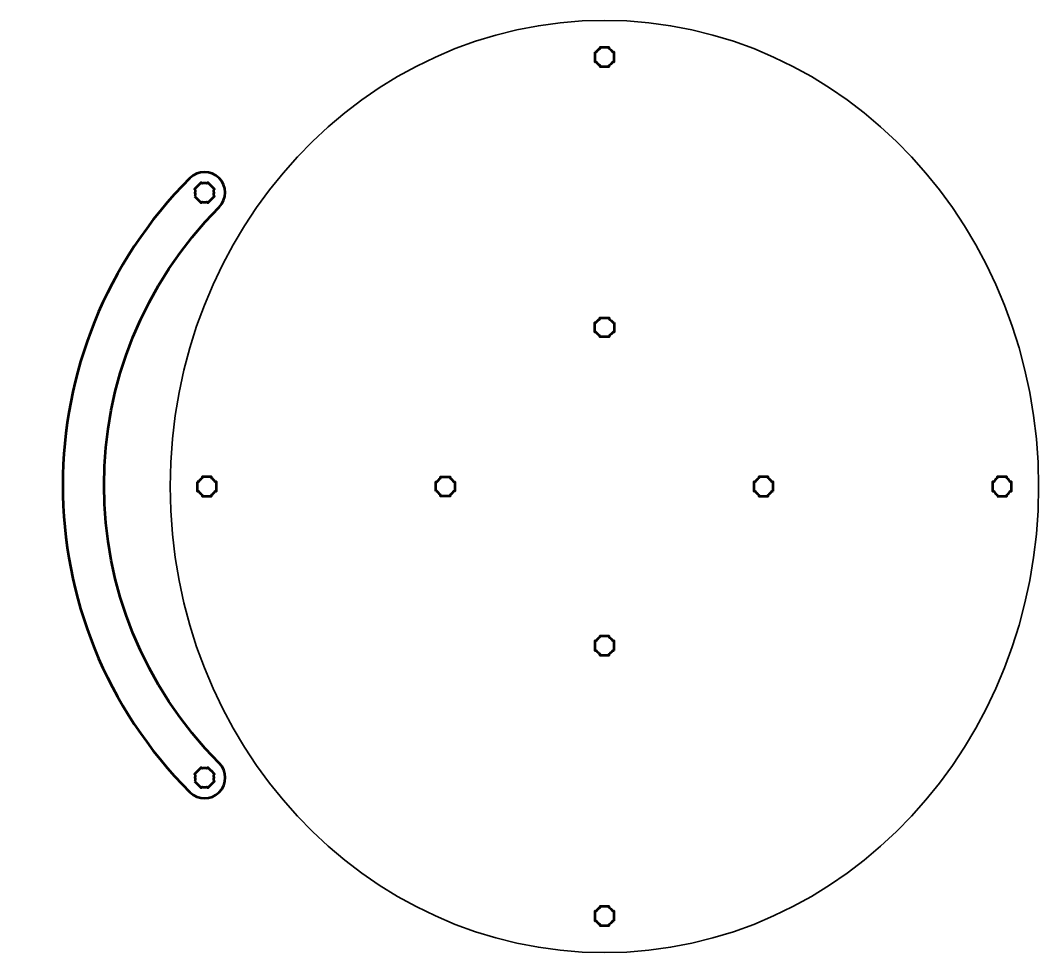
# Model space of a CAD drawing. Header units: centimetres. Extents: x -215 to 208, y -170 to 139.
# Drawn here: x 101.64 to 133.65, y -118.65 to -89.35 of the extents above; entities that cross this region are included whole.
import ezdxf

# ---------------------------------------------------------------- set-up
doc = ezdxf.new("R2010")
doc.units = ezdxf.units.CM
doc.header["$MEASUREMENT"] = 0
doc.layers.add('Layer 1', color=7, linetype='Continuous')

msp = doc.modelspace()

# ---------------------------------------------------------------- linework, layer by layer
at = {"layer": 'Layer 1', "color": 250, "lineweight": 35}
msp.add_ellipse((120, -104), major_axis=(0, 14.65), ratio=0.93174061, dxfattribs=at)
at = {"layer": 'Layer 1', "color": 250, "lineweight": 53}
for points, knots in [([(119.69995, -90.34998), (119.69995, -90.34998), (119.74015, -90.34998), (119.74015, -90.34998), (119.74015, -90.34998), (119.76648, -90.30446), (119.80444, -90.26653), (119.84995, -90.2402), (119.84995, -90.2402), (119.84995, -90.2402), (119.84995, -90.19998), (119.84995, -90.19998), (119.84995, -90.19998), (119.84995, -90.19998), (120.14995, -90.19998), (120.14995, -90.19998), (120.14995, -90.19998), (120.14995, -90.19998), (120.14995, -90.24017), (120.14995, -90.24017), (120.14995, -90.24017), (120.19548, -90.2665), (120.23347, -90.30445), (120.25983, -90.34998), (120.25983, -90.34998), (120.25983, -90.34998), (120.29995, -90.34998), (120.29995, -90.34998), (120.29995, -90.34998), (120.29995, -90.34998), (120.29995, -90.4954), (120.29995, -90.4954), (120.29995, -90.4954), (120.29995, -90.4954), (120.30001, -90.50005), (120.30001, -90.50005), (120.30001, -90.50005), (120.30001, -90.50005), (120.29995, -90.50469), (120.29995, -90.50469), (120.29995, -90.50469), (120.29995, -90.50469), (120.29995, -90.64998), (120.29995, -90.64998), (120.29995, -90.64998), (120.29995, -90.64998), (120.25988, -90.64998), (120.25988, -90.64998), (120.25988, -90.64998), (120.23353, -90.69555), (120.19553, -90.73356), (120.14995, -90.75992), (120.14995, -90.75992), (120.14995, -90.75992), (120.14995, -90.79998), (120.14995, -90.79998), (120.14995, -90.79998), (120.14995, -90.79998), (120.00667, -90.79998), (120.00667, -90.79998), (120.00667, -90.79998), (120.00667, -90.79998), (120, -90.80006), (120, -90.80006), (120, -90.80006), (120, -90.80006), (119.99332, -90.79998), (119.99332, -90.79998), (119.99332, -90.79998), (119.99332, -90.79998), (119.84995, -90.79998), (119.84995, -90.79998), (119.84995, -90.79998), (119.84995, -90.79998), (119.84995, -90.75988), (119.84995, -90.75988), (119.84995, -90.75988), (119.80441, -90.73352), (119.76643, -90.69553), (119.7401, -90.64998), (119.7401, -90.64998), (119.7401, -90.64998), (119.69995, -90.64998), (119.69995, -90.64998), (119.69995, -90.64998), (119.69995, -90.64998), (119.69995, -90.34998), (119.69995, -90.34998)], [0, 0, 0, 0, 0.04545455, 0.04545455, 0.04545455, 0.04545455, 0.09090909, 0.09090909, 0.09090909, 0.09090909, 0.13636364, 0.13636364, 0.13636364, 0.13636364, 0.18181818, 0.18181818, 0.18181818, 0.18181818, 0.22727273, 0.22727273, 0.22727273, 0.22727273, 0.27272727, 0.27272727, 0.27272727, 0.27272727, 0.31818182, 0.31818182, 0.31818182, 0.31818182, 0.36363636, 0.36363636, 0.36363636, 0.36363636, 0.40909091, 0.40909091, 0.40909091, 0.40909091, 0.45454545, 0.45454545, 0.45454545, 0.45454545, 0.5, 0.5, 0.5, 0.5, 0.54545455, 0.54545455, 0.54545455, 0.54545455, 0.59090909, 0.59090909, 0.59090909, 0.59090909, 0.63636364, 0.63636364, 0.63636364, 0.63636364, 0.68181818, 0.68181818, 0.68181818, 0.68181818, 0.72727273, 0.72727273, 0.72727273, 0.72727273, 0.77272727, 0.77272727, 0.77272727, 0.77272727, 0.81818182, 0.81818182, 0.81818182, 0.81818182, 0.86363636, 0.86363636, 0.86363636, 0.86363636, 0.90909091, 0.90909091, 0.90909091, 0.90909091, 0.95454545, 0.95454545, 0.95454545, 0.95454545, 1, 1, 1, 1]), ([(107.88544, -112.69059), (108.13916, -112.94432), (108.13916, -113.35597), (107.88537, -113.60977), (107.88537, -113.60977), (107.63563, -113.8595), (107.23305, -113.86349), (106.96622, -113.60968), (106.96622, -113.60968), (101.63645, -108.28009), (101.63645, -99.63557), (106.9662, -94.30584), (106.9662, -94.30584), (107.21994, -94.05211), (107.63159, -94.05211), (107.88538, -94.30591), (107.88538, -94.30591), (108.13512, -94.55564), (108.13911, -94.95823), (107.88529, -95.22507), (107.88529, -95.22507), (103.06329, -100.04721), (103.06329, -107.86845), (107.88544, -112.69059)], [0, 0, 0, 0, 0.16666667, 0.16666667, 0.16666667, 0.16666667, 0.33333333, 0.33333333, 0.33333333, 0.33333333, 0.5, 0.5, 0.5, 0.5, 0.66666667, 0.66666667, 0.66666667, 0.66666667, 0.83333333, 0.83333333, 0.83333333, 0.83333333, 1, 1, 1, 1]), ([(107.10757, -94.87151), (107.10757, -94.87151), (107.13599, -94.84308), (107.13599, -94.84308), (107.13599, -94.84308), (107.12242, -94.79228), (107.12245, -94.73861), (107.13601, -94.68782), (107.13601, -94.68782), (107.13601, -94.68782), (107.10757, -94.65938), (107.10757, -94.65938), (107.10757, -94.65938), (107.10757, -94.65938), (107.3197, -94.44724), (107.3197, -94.44724), (107.3197, -94.44724), (107.3197, -94.44724), (107.34812, -94.47566), (107.34812, -94.47566), (107.34812, -94.47566), (107.39893, -94.46209), (107.45263, -94.46206), (107.50346, -94.47561), (107.50346, -94.47561), (107.50346, -94.47561), (107.53183, -94.44724), (107.53183, -94.44724), (107.53183, -94.44724), (107.53183, -94.44724), (107.63466, -94.55007), (107.63466, -94.55007), (107.63466, -94.55007), (107.63466, -94.55007), (107.63799, -94.55332), (107.63799, -94.55332), (107.63799, -94.55332), (107.63799, -94.55332), (107.64123, -94.55664), (107.64123, -94.55664), (107.64123, -94.55664), (107.64123, -94.55664), (107.74396, -94.65938), (107.74396, -94.65938), (107.74396, -94.65938), (107.74396, -94.65938), (107.71563, -94.68771), (107.71563, -94.68771), (107.71563, -94.68771), (107.72922, -94.73856), (107.72923, -94.79231), (107.71564, -94.84318), (107.71564, -94.84318), (107.71564, -94.84318), (107.74396, -94.87151), (107.74396, -94.87151), (107.74396, -94.87151), (107.74396, -94.87151), (107.64265, -94.97282), (107.64265, -94.97282), (107.64265, -94.97282), (107.64265, -94.97282), (107.63799, -94.97759), (107.63799, -94.97759), (107.63799, -94.97759), (107.63799, -94.97759), (107.63321, -94.98226), (107.63321, -94.98226), (107.63321, -94.98226), (107.63321, -94.98226), (107.53183, -95.08364), (107.53183, -95.08364), (107.53183, -95.08364), (107.53183, -95.08364), (107.50348, -95.05528), (107.50348, -95.05528), (107.50348, -95.05528), (107.45264, -95.06885), (107.39892, -95.06884), (107.34809, -95.05525), (107.34809, -95.05525), (107.34809, -95.05525), (107.3197, -95.08364), (107.3197, -95.08364), (107.3197, -95.08364), (107.3197, -95.08364), (107.10757, -94.87151), (107.10757, -94.87151)], [0, 0, 0, 0, 0.04545455, 0.04545455, 0.04545455, 0.04545455, 0.09090909, 0.09090909, 0.09090909, 0.09090909, 0.13636364, 0.13636364, 0.13636364, 0.13636364, 0.18181818, 0.18181818, 0.18181818, 0.18181818, 0.22727273, 0.22727273, 0.22727273, 0.22727273, 0.27272727, 0.27272727, 0.27272727, 0.27272727, 0.31818182, 0.31818182, 0.31818182, 0.31818182, 0.36363636, 0.36363636, 0.36363636, 0.36363636, 0.40909091, 0.40909091, 0.40909091, 0.40909091, 0.45454545, 0.45454545, 0.45454545, 0.45454545, 0.5, 0.5, 0.5, 0.5, 0.54545455, 0.54545455, 0.54545455, 0.54545455, 0.59090909, 0.59090909, 0.59090909, 0.59090909, 0.63636364, 0.63636364, 0.63636364, 0.63636364, 0.68181818, 0.68181818, 0.68181818, 0.68181818, 0.72727273, 0.72727273, 0.72727273, 0.72727273, 0.77272727, 0.77272727, 0.77272727, 0.77272727, 0.81818182, 0.81818182, 0.81818182, 0.81818182, 0.86363636, 0.86363636, 0.86363636, 0.86363636, 0.90909091, 0.90909091, 0.90909091, 0.90909091, 0.95454545, 0.95454545, 0.95454545, 0.95454545, 1, 1, 1, 1]), ([(120.30013, -98.84989), (120.30013, -98.84989), (120.25993, -98.84989), (120.25993, -98.84989), (120.25993, -98.84989), (120.2336, -98.80437), (120.19564, -98.76644), (120.15013, -98.74011), (120.15013, -98.74011), (120.15013, -98.74011), (120.15013, -98.69989), (120.15013, -98.69989), (120.15013, -98.69989), (120.15013, -98.69989), (119.85013, -98.69989), (119.85013, -98.69989), (119.85013, -98.69989), (119.85013, -98.69989), (119.85013, -98.74008), (119.85013, -98.74008), (119.85013, -98.74008), (119.8046, -98.76641), (119.76661, -98.80436), (119.74025, -98.84989), (119.74025, -98.84989), (119.74025, -98.84989), (119.70013, -98.84989), (119.70013, -98.84989), (119.70013, -98.84989), (119.70013, -98.84989), (119.70013, -98.99531), (119.70013, -98.99531), (119.70013, -98.99531), (119.70013, -98.99531), (119.70007, -98.99996), (119.70007, -98.99996), (119.70007, -98.99996), (119.70007, -98.99996), (119.70013, -99.0046), (119.70013, -99.0046), (119.70013, -99.0046), (119.70013, -99.0046), (119.70013, -99.14989), (119.70013, -99.14989), (119.70013, -99.14989), (119.70013, -99.14989), (119.7402, -99.14989), (119.7402, -99.14989), (119.7402, -99.14989), (119.76655, -99.19546), (119.80455, -99.23347), (119.85013, -99.25983), (119.85013, -99.25983), (119.85013, -99.25983), (119.85013, -99.29989), (119.85013, -99.29989), (119.85013, -99.29989), (119.85013, -99.29989), (119.99341, -99.29989), (119.99341, -99.29989), (119.99341, -99.29989), (119.99341, -99.29989), (120.00008, -99.29997), (120.00008, -99.29997), (120.00008, -99.29997), (120.00008, -99.29997), (120.00676, -99.29989), (120.00676, -99.29989), (120.00676, -99.29989), (120.00676, -99.29989), (120.15013, -99.29989), (120.15013, -99.29989), (120.15013, -99.29989), (120.15013, -99.29989), (120.15013, -99.25979), (120.15013, -99.25979), (120.15013, -99.25979), (120.19567, -99.23343), (120.23365, -99.19544), (120.25998, -99.14989), (120.25998, -99.14989), (120.25998, -99.14989), (120.30013, -99.14989), (120.30013, -99.14989), (120.30013, -99.14989), (120.30013, -99.14989), (120.30013, -98.84989), (120.30013, -98.84989)], [0, 0, 0, 0, 0.04545455, 0.04545455, 0.04545455, 0.04545455, 0.09090909, 0.09090909, 0.09090909, 0.09090909, 0.13636364, 0.13636364, 0.13636364, 0.13636364, 0.18181818, 0.18181818, 0.18181818, 0.18181818, 0.22727273, 0.22727273, 0.22727273, 0.22727273, 0.27272727, 0.27272727, 0.27272727, 0.27272727, 0.31818182, 0.31818182, 0.31818182, 0.31818182, 0.36363636, 0.36363636, 0.36363636, 0.36363636, 0.40909091, 0.40909091, 0.40909091, 0.40909091, 0.45454545, 0.45454545, 0.45454545, 0.45454545, 0.5, 0.5, 0.5, 0.5, 0.54545455, 0.54545455, 0.54545455, 0.54545455, 0.59090909, 0.59090909, 0.59090909, 0.59090909, 0.63636364, 0.63636364, 0.63636364, 0.63636364, 0.68181818, 0.68181818, 0.68181818, 0.68181818, 0.72727273, 0.72727273, 0.72727273, 0.72727273, 0.77272727, 0.77272727, 0.77272727, 0.77272727, 0.81818182, 0.81818182, 0.81818182, 0.81818182, 0.86363636, 0.86363636, 0.86363636, 0.86363636, 0.90909091, 0.90909091, 0.90909091, 0.90909091, 0.95454545, 0.95454545, 0.95454545, 0.95454545, 1, 1, 1, 1]), ([(107.19995, -103.84998), (107.19995, -103.84998), (107.24015, -103.84998), (107.24015, -103.84998), (107.24015, -103.84998), (107.26648, -103.80446), (107.30444, -103.76653), (107.34995, -103.7402), (107.34995, -103.7402), (107.34995, -103.7402), (107.34995, -103.69998), (107.34995, -103.69998), (107.34995, -103.69998), (107.34995, -103.69998), (107.64995, -103.69998), (107.64995, -103.69998), (107.64995, -103.69998), (107.64995, -103.69998), (107.64995, -103.74017), (107.64995, -103.74017), (107.64995, -103.74017), (107.69548, -103.7665), (107.73347, -103.80445), (107.75983, -103.84998), (107.75983, -103.84998), (107.75983, -103.84998), (107.79995, -103.84998), (107.79995, -103.84998), (107.79995, -103.84998), (107.79995, -103.84998), (107.79995, -103.9954), (107.79995, -103.9954), (107.79995, -103.9954), (107.79995, -103.9954), (107.80001, -104.00005), (107.80001, -104.00005), (107.80001, -104.00005), (107.80001, -104.00005), (107.79995, -104.00469), (107.79995, -104.00469), (107.79995, -104.00469), (107.79995, -104.00469), (107.79995, -104.14998), (107.79995, -104.14998), (107.79995, -104.14998), (107.79995, -104.14998), (107.75988, -104.14998), (107.75988, -104.14998), (107.75988, -104.14998), (107.73353, -104.19555), (107.69553, -104.23356), (107.64995, -104.25992), (107.64995, -104.25992), (107.64995, -104.25992), (107.64995, -104.29998), (107.64995, -104.29998), (107.64995, -104.29998), (107.64995, -104.29998), (107.50667, -104.29998), (107.50667, -104.29998), (107.50667, -104.29998), (107.50667, -104.29998), (107.5, -104.30006), (107.5, -104.30006), (107.5, -104.30006), (107.5, -104.30006), (107.49332, -104.29998), (107.49332, -104.29998), (107.49332, -104.29998), (107.49332, -104.29998), (107.34995, -104.29998), (107.34995, -104.29998), (107.34995, -104.29998), (107.34995, -104.29998), (107.34995, -104.25988), (107.34995, -104.25988), (107.34995, -104.25988), (107.30441, -104.23352), (107.26643, -104.19553), (107.2401, -104.14998), (107.2401, -104.14998), (107.2401, -104.14998), (107.19995, -104.14998), (107.19995, -104.14998), (107.19995, -104.14998), (107.19995, -104.14998), (107.19995, -103.84998), (107.19995, -103.84998)], [0, 0, 0, 0, 0.04545455, 0.04545455, 0.04545455, 0.04545455, 0.09090909, 0.09090909, 0.09090909, 0.09090909, 0.13636364, 0.13636364, 0.13636364, 0.13636364, 0.18181818, 0.18181818, 0.18181818, 0.18181818, 0.22727273, 0.22727273, 0.22727273, 0.22727273, 0.27272727, 0.27272727, 0.27272727, 0.27272727, 0.31818182, 0.31818182, 0.31818182, 0.31818182, 0.36363636, 0.36363636, 0.36363636, 0.36363636, 0.40909091, 0.40909091, 0.40909091, 0.40909091, 0.45454545, 0.45454545, 0.45454545, 0.45454545, 0.5, 0.5, 0.5, 0.5, 0.54545455, 0.54545455, 0.54545455, 0.54545455, 0.59090909, 0.59090909, 0.59090909, 0.59090909, 0.63636364, 0.63636364, 0.63636364, 0.63636364, 0.68181818, 0.68181818, 0.68181818, 0.68181818, 0.72727273, 0.72727273, 0.72727273, 0.72727273, 0.77272727, 0.77272727, 0.77272727, 0.77272727, 0.81818182, 0.81818182, 0.81818182, 0.81818182, 0.86363636, 0.86363636, 0.86363636, 0.86363636, 0.90909091, 0.90909091, 0.90909091, 0.90909091, 0.95454545, 0.95454545, 0.95454545, 0.95454545, 1, 1, 1, 1]), ([(114.70004, -104.1499), (114.70004, -104.1499), (114.74024, -104.1499), (114.74024, -104.1499), (114.74024, -104.1499), (114.76657, -104.19542), (114.80453, -104.23335), (114.85004, -104.25968), (114.85004, -104.25968), (114.85004, -104.25968), (114.85004, -104.2999), (114.85004, -104.2999), (114.85004, -104.2999), (114.85004, -104.2999), (115.15004, -104.2999), (115.15004, -104.2999), (115.15004, -104.2999), (115.15004, -104.2999), (115.15004, -104.25971), (115.15004, -104.25971), (115.15004, -104.25971), (115.19557, -104.23338), (115.23356, -104.19543), (115.25992, -104.1499), (115.25992, -104.1499), (115.25992, -104.1499), (115.30004, -104.1499), (115.30004, -104.1499), (115.30004, -104.1499), (115.30004, -104.1499), (115.30004, -104.00448), (115.30004, -104.00448), (115.30004, -104.00448), (115.30004, -104.00448), (115.3001, -103.99983), (115.3001, -103.99983), (115.3001, -103.99983), (115.3001, -103.99983), (115.30004, -103.99519), (115.30004, -103.99519), (115.30004, -103.99519), (115.30004, -103.99519), (115.30004, -103.8499), (115.30004, -103.8499), (115.30004, -103.8499), (115.30004, -103.8499), (115.25997, -103.8499), (115.25997, -103.8499), (115.25997, -103.8499), (115.23362, -103.80433), (115.19562, -103.76632), (115.15004, -103.73996), (115.15004, -103.73996), (115.15004, -103.73996), (115.15004, -103.6999), (115.15004, -103.6999), (115.15004, -103.6999), (115.15004, -103.6999), (115.00676, -103.6999), (115.00676, -103.6999), (115.00676, -103.6999), (115.00676, -103.6999), (115.00009, -103.69982), (115.00009, -103.69982), (115.00009, -103.69982), (115.00009, -103.69982), (114.99341, -103.6999), (114.99341, -103.6999), (114.99341, -103.6999), (114.99341, -103.6999), (114.85004, -103.6999), (114.85004, -103.6999), (114.85004, -103.6999), (114.85004, -103.6999), (114.85004, -103.74), (114.85004, -103.74), (114.85004, -103.74), (114.8045, -103.76636), (114.76652, -103.80435), (114.74019, -103.8499), (114.74019, -103.8499), (114.74019, -103.8499), (114.70004, -103.8499), (114.70004, -103.8499), (114.70004, -103.8499), (114.70004, -103.8499), (114.70004, -104.1499), (114.70004, -104.1499)], [0, 0, 0, 0, 0.04545455, 0.04545455, 0.04545455, 0.04545455, 0.09090909, 0.09090909, 0.09090909, 0.09090909, 0.13636364, 0.13636364, 0.13636364, 0.13636364, 0.18181818, 0.18181818, 0.18181818, 0.18181818, 0.22727273, 0.22727273, 0.22727273, 0.22727273, 0.27272727, 0.27272727, 0.27272727, 0.27272727, 0.31818182, 0.31818182, 0.31818182, 0.31818182, 0.36363636, 0.36363636, 0.36363636, 0.36363636, 0.40909091, 0.40909091, 0.40909091, 0.40909091, 0.45454545, 0.45454545, 0.45454545, 0.45454545, 0.5, 0.5, 0.5, 0.5, 0.54545455, 0.54545455, 0.54545455, 0.54545455, 0.59090909, 0.59090909, 0.59090909, 0.59090909, 0.63636364, 0.63636364, 0.63636364, 0.63636364, 0.68181818, 0.68181818, 0.68181818, 0.68181818, 0.72727273, 0.72727273, 0.72727273, 0.72727273, 0.77272727, 0.77272727, 0.77272727, 0.77272727, 0.81818182, 0.81818182, 0.81818182, 0.81818182, 0.86363636, 0.86363636, 0.86363636, 0.86363636, 0.90909091, 0.90909091, 0.90909091, 0.90909091, 0.95454545, 0.95454545, 0.95454545, 0.95454545, 1, 1, 1, 1]), ([(125.30012, -104.1499), (125.30012, -104.1499), (125.25992, -104.1499), (125.25992, -104.1499), (125.25992, -104.1499), (125.23359, -104.19542), (125.19563, -104.23335), (125.15012, -104.25968), (125.15012, -104.25968), (125.15012, -104.25968), (125.15012, -104.2999), (125.15012, -104.2999), (125.15012, -104.2999), (125.15012, -104.2999), (124.85012, -104.2999), (124.85012, -104.2999), (124.85012, -104.2999), (124.85012, -104.2999), (124.85012, -104.25971), (124.85012, -104.25971), (124.85012, -104.25971), (124.80459, -104.23338), (124.7666, -104.19543), (124.74024, -104.1499), (124.74024, -104.1499), (124.74024, -104.1499), (124.70012, -104.1499), (124.70012, -104.1499), (124.70012, -104.1499), (124.70012, -104.1499), (124.70012, -104.00448), (124.70012, -104.00448), (124.70012, -104.00448), (124.70012, -104.00448), (124.70006, -103.99983), (124.70006, -103.99983), (124.70006, -103.99983), (124.70006, -103.99983), (124.70012, -103.99519), (124.70012, -103.99519), (124.70012, -103.99519), (124.70012, -103.99519), (124.70012, -103.8499), (124.70012, -103.8499), (124.70012, -103.8499), (124.70012, -103.8499), (124.74019, -103.8499), (124.74019, -103.8499), (124.74019, -103.8499), (124.76654, -103.80433), (124.80454, -103.76632), (124.85012, -103.73996), (124.85012, -103.73996), (124.85012, -103.73996), (124.85012, -103.6999), (124.85012, -103.6999), (124.85012, -103.6999), (124.85012, -103.6999), (124.9934, -103.6999), (124.9934, -103.6999), (124.9934, -103.6999), (124.9934, -103.6999), (125.00007, -103.69982), (125.00007, -103.69982), (125.00007, -103.69982), (125.00007, -103.69982), (125.00675, -103.6999), (125.00675, -103.6999), (125.00675, -103.6999), (125.00675, -103.6999), (125.15012, -103.6999), (125.15012, -103.6999), (125.15012, -103.6999), (125.15012, -103.6999), (125.15012, -103.74), (125.15012, -103.74), (125.15012, -103.74), (125.19566, -103.76636), (125.23364, -103.80435), (125.25997, -103.8499), (125.25997, -103.8499), (125.25997, -103.8499), (125.30012, -103.8499), (125.30012, -103.8499), (125.30012, -103.8499), (125.30012, -103.8499), (125.30012, -104.1499), (125.30012, -104.1499)], [0, 0, 0, 0, 0.04545455, 0.04545455, 0.04545455, 0.04545455, 0.09090909, 0.09090909, 0.09090909, 0.09090909, 0.13636364, 0.13636364, 0.13636364, 0.13636364, 0.18181818, 0.18181818, 0.18181818, 0.18181818, 0.22727273, 0.22727273, 0.22727273, 0.22727273, 0.27272727, 0.27272727, 0.27272727, 0.27272727, 0.31818182, 0.31818182, 0.31818182, 0.31818182, 0.36363636, 0.36363636, 0.36363636, 0.36363636, 0.40909091, 0.40909091, 0.40909091, 0.40909091, 0.45454545, 0.45454545, 0.45454545, 0.45454545, 0.5, 0.5, 0.5, 0.5, 0.54545455, 0.54545455, 0.54545455, 0.54545455, 0.59090909, 0.59090909, 0.59090909, 0.59090909, 0.63636364, 0.63636364, 0.63636364, 0.63636364, 0.68181818, 0.68181818, 0.68181818, 0.68181818, 0.72727273, 0.72727273, 0.72727273, 0.72727273, 0.77272727, 0.77272727, 0.77272727, 0.77272727, 0.81818182, 0.81818182, 0.81818182, 0.81818182, 0.86363636, 0.86363636, 0.86363636, 0.86363636, 0.90909091, 0.90909091, 0.90909091, 0.90909091, 0.95454545, 0.95454545, 0.95454545, 0.95454545, 1, 1, 1, 1]), ([(120.30013, -109.14989), (120.30013, -109.14989), (120.25993, -109.14989), (120.25993, -109.14989), (120.25993, -109.14989), (120.2336, -109.19541), (120.19564, -109.23334), (120.15013, -109.25967), (120.15013, -109.25967), (120.15013, -109.25967), (120.15013, -109.29989), (120.15013, -109.29989), (120.15013, -109.29989), (120.15013, -109.29989), (119.85013, -109.29989), (119.85013, -109.29989), (119.85013, -109.29989), (119.85013, -109.29989), (119.85013, -109.2597), (119.85013, -109.2597), (119.85013, -109.2597), (119.8046, -109.23337), (119.76661, -109.19542), (119.74025, -109.14989), (119.74025, -109.14989), (119.74025, -109.14989), (119.70013, -109.14989), (119.70013, -109.14989), (119.70013, -109.14989), (119.70013, -109.14989), (119.70013, -109.00447), (119.70013, -109.00447), (119.70013, -109.00447), (119.70013, -109.00447), (119.70007, -108.99982), (119.70007, -108.99982), (119.70007, -108.99982), (119.70007, -108.99982), (119.70013, -108.99518), (119.70013, -108.99518), (119.70013, -108.99518), (119.70013, -108.99518), (119.70013, -108.84989), (119.70013, -108.84989), (119.70013, -108.84989), (119.70013, -108.84989), (119.7402, -108.84989), (119.7402, -108.84989), (119.7402, -108.84989), (119.76655, -108.80432), (119.80455, -108.76631), (119.85013, -108.73995), (119.85013, -108.73995), (119.85013, -108.73995), (119.85013, -108.69989), (119.85013, -108.69989), (119.85013, -108.69989), (119.85013, -108.69989), (119.99341, -108.69989), (119.99341, -108.69989), (119.99341, -108.69989), (119.99341, -108.69989), (120.00008, -108.69981), (120.00008, -108.69981), (120.00008, -108.69981), (120.00008, -108.69981), (120.00676, -108.69989), (120.00676, -108.69989), (120.00676, -108.69989), (120.00676, -108.69989), (120.15013, -108.69989), (120.15013, -108.69989), (120.15013, -108.69989), (120.15013, -108.69989), (120.15013, -108.73999), (120.15013, -108.73999), (120.15013, -108.73999), (120.19567, -108.76635), (120.23365, -108.80434), (120.25998, -108.84989), (120.25998, -108.84989), (120.25998, -108.84989), (120.30013, -108.84989), (120.30013, -108.84989), (120.30013, -108.84989), (120.30013, -108.84989), (120.30013, -109.14989), (120.30013, -109.14989)], [0, 0, 0, 0, 0.04545455, 0.04545455, 0.04545455, 0.04545455, 0.09090909, 0.09090909, 0.09090909, 0.09090909, 0.13636364, 0.13636364, 0.13636364, 0.13636364, 0.18181818, 0.18181818, 0.18181818, 0.18181818, 0.22727273, 0.22727273, 0.22727273, 0.22727273, 0.27272727, 0.27272727, 0.27272727, 0.27272727, 0.31818182, 0.31818182, 0.31818182, 0.31818182, 0.36363636, 0.36363636, 0.36363636, 0.36363636, 0.40909091, 0.40909091, 0.40909091, 0.40909091, 0.45454545, 0.45454545, 0.45454545, 0.45454545, 0.5, 0.5, 0.5, 0.5, 0.54545455, 0.54545455, 0.54545455, 0.54545455, 0.59090909, 0.59090909, 0.59090909, 0.59090909, 0.63636364, 0.63636364, 0.63636364, 0.63636364, 0.68181818, 0.68181818, 0.68181818, 0.68181818, 0.72727273, 0.72727273, 0.72727273, 0.72727273, 0.77272727, 0.77272727, 0.77272727, 0.77272727, 0.81818182, 0.81818182, 0.81818182, 0.81818182, 0.86363636, 0.86363636, 0.86363636, 0.86363636, 0.90909091, 0.90909091, 0.90909091, 0.90909091, 0.95454545, 0.95454545, 0.95454545, 0.95454545, 1, 1, 1, 1]), ([(107.10757, -113.25627), (107.10757, -113.25627), (107.13599, -113.22784), (107.13599, -113.22784), (107.13599, -113.22784), (107.12242, -113.17704), (107.12245, -113.12338), (107.13601, -113.07258), (107.13601, -113.07258), (107.13601, -113.07258), (107.10757, -113.04414), (107.10757, -113.04414), (107.10757, -113.04414), (107.10757, -113.04414), (107.3197, -112.83201), (107.3197, -112.83201), (107.3197, -112.83201), (107.3197, -112.83201), (107.34812, -112.86043), (107.34812, -112.86043), (107.34812, -112.86043), (107.39893, -112.84685), (107.45263, -112.84682), (107.50346, -112.86038), (107.50346, -112.86038), (107.50346, -112.86038), (107.53183, -112.83201), (107.53183, -112.83201), (107.53183, -112.83201), (107.53183, -112.83201), (107.63466, -112.93483), (107.63466, -112.93483), (107.63466, -112.93483), (107.63466, -112.93483), (107.63799, -112.93808), (107.63799, -112.93808), (107.63799, -112.93808), (107.63799, -112.93808), (107.64123, -112.9414), (107.64123, -112.9414), (107.64123, -112.9414), (107.64123, -112.9414), (107.74396, -113.04414), (107.74396, -113.04414), (107.74396, -113.04414), (107.74396, -113.04414), (107.71563, -113.07247), (107.71563, -113.07247), (107.71563, -113.07247), (107.72922, -113.12333), (107.72923, -113.17707), (107.71564, -113.22794), (107.71564, -113.22794), (107.71564, -113.22794), (107.74396, -113.25627), (107.74396, -113.25627), (107.74396, -113.25627), (107.74396, -113.25627), (107.64265, -113.35758), (107.64265, -113.35758), (107.64265, -113.35758), (107.64265, -113.35758), (107.63799, -113.36236), (107.63799, -113.36236), (107.63799, -113.36236), (107.63799, -113.36236), (107.63321, -113.36702), (107.63321, -113.36702), (107.63321, -113.36702), (107.63321, -113.36702), (107.53183, -113.4684), (107.53183, -113.4684), (107.53183, -113.4684), (107.53183, -113.4684), (107.50348, -113.44005), (107.50348, -113.44005), (107.50348, -113.44005), (107.45264, -113.45361), (107.39892, -113.4536), (107.34809, -113.44001), (107.34809, -113.44001), (107.34809, -113.44001), (107.3197, -113.4684), (107.3197, -113.4684), (107.3197, -113.4684), (107.3197, -113.4684), (107.10757, -113.25627), (107.10757, -113.25627)], [0, 0, 0, 0, 0.04545455, 0.04545455, 0.04545455, 0.04545455, 0.09090909, 0.09090909, 0.09090909, 0.09090909, 0.13636364, 0.13636364, 0.13636364, 0.13636364, 0.18181818, 0.18181818, 0.18181818, 0.18181818, 0.22727273, 0.22727273, 0.22727273, 0.22727273, 0.27272727, 0.27272727, 0.27272727, 0.27272727, 0.31818182, 0.31818182, 0.31818182, 0.31818182, 0.36363636, 0.36363636, 0.36363636, 0.36363636, 0.40909091, 0.40909091, 0.40909091, 0.40909091, 0.45454545, 0.45454545, 0.45454545, 0.45454545, 0.5, 0.5, 0.5, 0.5, 0.54545455, 0.54545455, 0.54545455, 0.54545455, 0.59090909, 0.59090909, 0.59090909, 0.59090909, 0.63636364, 0.63636364, 0.63636364, 0.63636364, 0.68181818, 0.68181818, 0.68181818, 0.68181818, 0.72727273, 0.72727273, 0.72727273, 0.72727273, 0.77272727, 0.77272727, 0.77272727, 0.77272727, 0.81818182, 0.81818182, 0.81818182, 0.81818182, 0.86363636, 0.86363636, 0.86363636, 0.86363636, 0.90909091, 0.90909091, 0.90909091, 0.90909091, 0.95454545, 0.95454545, 0.95454545, 0.95454545, 1, 1, 1, 1])]:
    msp.add_open_spline(points, degree=3, knots=knots, dxfattribs=at)
at = {"layer": 'Layer 1', "lineweight": 53}
for points in [[(132.35013, -104.29994), (132.35013, -104.29994), (132.35013, -104.25983), (132.35013, -104.25983), (132.35013, -104.25983), (132.30451, -104.23351), (132.26662, -104.19548), (132.24031, -104.15001), (132.24031, -104.15001), (132.24031, -104.15001), (132.20005, -104.15001), (132.20005, -104.15001), (132.20005, -104.15001), (132.20005, -104.15001), (132.20005, -103.99993), (132.20005, -103.99993), (132.20005, -103.99993), (132.20005, -103.99993), (132.20005, -103.85), (132.20005, -103.85), (132.20005, -103.85), (132.20005, -103.85), (132.24031, -103.85), (132.24031, -103.85), (132.24031, -103.85), (132.26662, -103.80439), (132.30451, -103.76647), (132.35013, -103.74015), (132.35013, -103.74015), (132.35013, -103.74015), (132.35013, -103.69993), (132.35013, -103.69993), (132.35013, -103.69993), (132.35013, -103.69993), (132.50006, -103.69993), (132.50006, -103.69993), (132.50006, -103.69993), (132.50006, -103.69993), (132.65013, -103.69993), (132.65013, -103.69993), (132.65013, -103.69993), (132.65013, -103.69993), (132.65013, -103.74015), (132.65013, -103.74015), (132.65013, -103.74015), (132.6956, -103.76647), (132.73363, -103.80439), (132.75995, -103.85), (132.75995, -103.85), (132.75995, -103.85), (132.80006, -103.85), (132.80006, -103.85), (132.80006, -103.85), (132.80006, -103.85), (132.80006, -103.99993), (132.80006, -103.99993), (132.80006, -103.99993), (132.80006, -103.99993), (132.80006, -104.15001), (132.80006, -104.15001), (132.80006, -104.15001), (132.80006, -104.15001), (132.75995, -104.15001), (132.75995, -104.15001), (132.75995, -104.15001), (132.73363, -104.19548), (132.6956, -104.23351), (132.65013, -104.25983), (132.65013, -104.25983), (132.65013, -104.25983), (132.65013, -104.29994), (132.65013, -104.29994), (132.65013, -104.29994), (132.65013, -104.29994), (132.50006, -104.29994), (132.50006, -104.29994), (132.50006, -104.29994), (132.50006, -104.29994), (132.35013, -104.29994), (132.35013, -104.29994)], [(120.29998, -117.64995), (120.29998, -117.64995), (120.25987, -117.64995), (120.25987, -117.64995), (120.25987, -117.64995), (120.23355, -117.69556), (120.19552, -117.73348), (120.15005, -117.7598), (120.15005, -117.7598), (120.15005, -117.7598), (120.15005, -117.80002), (120.15005, -117.80002), (120.15005, -117.80002), (120.15005, -117.80002), (119.99997, -117.80002), (119.99997, -117.80002), (119.99997, -117.80002), (119.99997, -117.80002), (119.85004, -117.80002), (119.85004, -117.80002), (119.85004, -117.80002), (119.85004, -117.80002), (119.85004, -117.7598), (119.85004, -117.7598), (119.85004, -117.7598), (119.80443, -117.73348), (119.76651, -117.69556), (119.74019, -117.64995), (119.74019, -117.64995), (119.74019, -117.64995), (119.69997, -117.64995), (119.69997, -117.64995), (119.69997, -117.64995), (119.69997, -117.64995), (119.69997, -117.50002), (119.69997, -117.50002), (119.69997, -117.50002), (119.69997, -117.50002), (119.69997, -117.34994), (119.69997, -117.34994), (119.69997, -117.34994), (119.69997, -117.34994), (119.74019, -117.34994), (119.74019, -117.34994), (119.74019, -117.34994), (119.76651, -117.30447), (119.80443, -117.26644), (119.85004, -117.24012), (119.85004, -117.24012), (119.85004, -117.24012), (119.85004, -117.20001), (119.85004, -117.20001), (119.85004, -117.20001), (119.85004, -117.20001), (119.99997, -117.20001), (119.99997, -117.20001), (119.99997, -117.20001), (119.99997, -117.20001), (120.15005, -117.20001), (120.15005, -117.20001), (120.15005, -117.20001), (120.15005, -117.20001), (120.15005, -117.24012), (120.15005, -117.24012), (120.15005, -117.24012), (120.19552, -117.26644), (120.23355, -117.30447), (120.25987, -117.34994), (120.25987, -117.34994), (120.25987, -117.34994), (120.29998, -117.34994), (120.29998, -117.34994), (120.29998, -117.34994), (120.29998, -117.34994), (120.29998, -117.50002), (120.29998, -117.50002), (120.29998, -117.50002), (120.29998, -117.50002), (120.29998, -117.64995), (120.29998, -117.64995)]]:
    msp.add_open_spline(points, degree=3, knots=[0, 0, 0, 0, 0.05, 0.05, 0.05, 0.05, 0.1, 0.1, 0.1, 0.1, 0.15, 0.15, 0.15, 0.15, 0.2, 0.2, 0.2, 0.2, 0.25, 0.25, 0.25, 0.25, 0.3, 0.3, 0.3, 0.3, 0.35, 0.35, 0.35, 0.35, 0.4, 0.4, 0.4, 0.4, 0.45, 0.45, 0.45, 0.45, 0.5, 0.5, 0.5, 0.5, 0.55, 0.55, 0.55, 0.55, 0.6, 0.6, 0.6, 0.6, 0.65, 0.65, 0.65, 0.65, 0.7, 0.7, 0.7, 0.7, 0.75, 0.75, 0.75, 0.75, 0.8, 0.8, 0.8, 0.8, 0.85, 0.85, 0.85, 0.85, 0.9, 0.9, 0.9, 0.9, 0.95, 0.95, 0.95, 0.95, 1, 1, 1, 1], dxfattribs=at)

doc.saveas('drawing.dxf')
